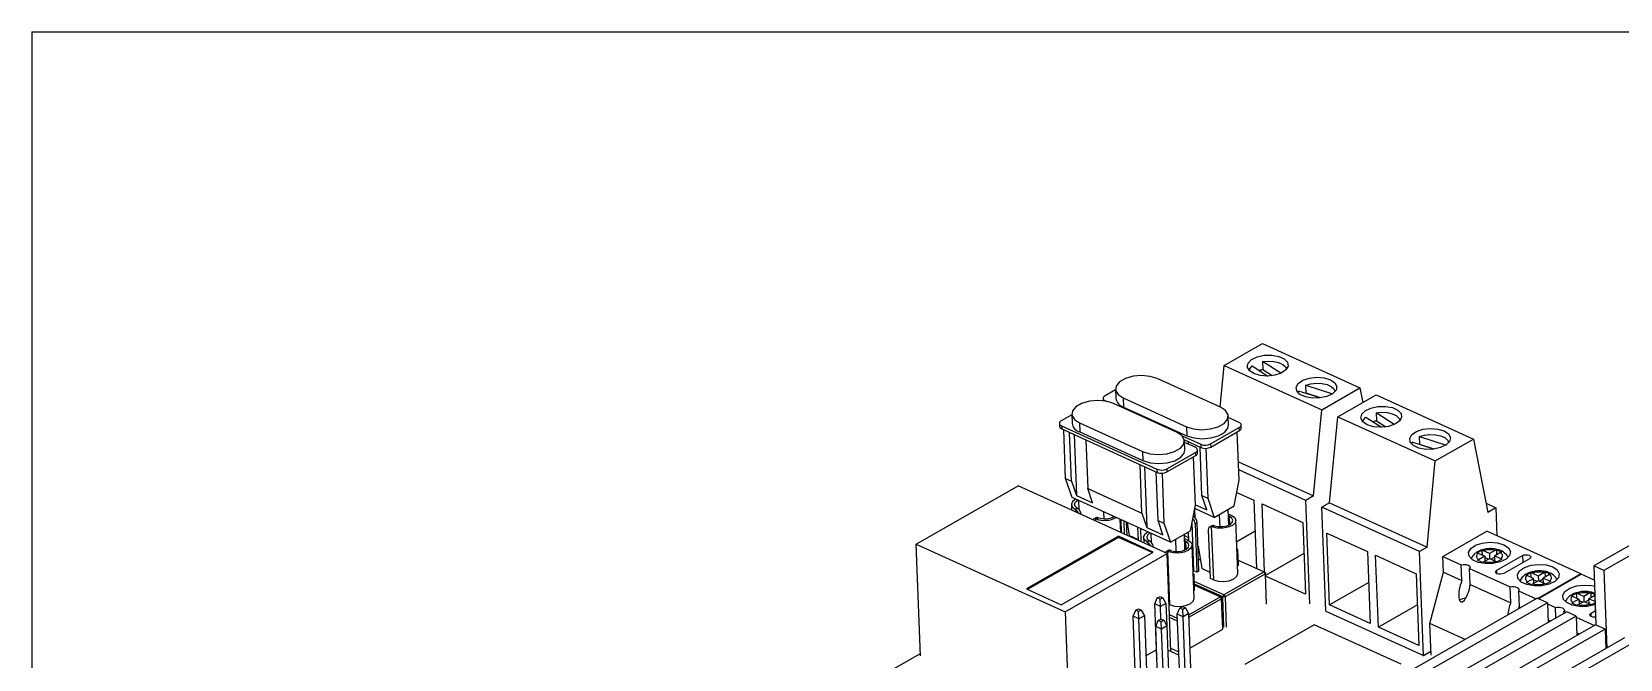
# Model space of a CAD drawing. Header units: millimetres. Extents: x 0 to 279, y 0 to 216.
# Drawn here: x 172.5 to 236.5, y 88.7 to 114 of the extents above; entities that cross this region are included whole.
import ezdxf

# ---------------------------------------------------------------- set-up
doc = ezdxf.new("R2010")
doc.units = ezdxf.units.MM
doc.layers.add('TITLE_BLOCK_BORDER', color=7, linetype='Continuous')

msp = doc.modelspace()

# ---------------------------------------------------------------- linework, layer by layer
at = {"color": 7, "linetype": 'Continuous', "lineweight": 25}
for p, q in [((220.574, 100.502), (222.116, 101.385)), ((222.116, 101.385), (226.044, 99.597)), ((222.116, 100.655), (222.128, 100.333)), ((222.849, 100.184), (222.116, 100.655)), ((220.419, 98.815), (217.873, 99.973)), ((220.413, 98.817), (220.574, 100.502)), ((220.574, 100.502), (224.502, 98.715)), ((221.699, 100.48), (222.332, 100.074)), ((222.128, 100.333), (222.508, 100.09)), ((216.189, 99.515), (215.768, 99.274)), ((216.188, 99.543), (216.202, 99.179)), ((223.55, 99.397), (223.57, 99.47)), ((224.443, 99.192), (223.57, 99.47)), ((223.875, 99.379), (223.863, 99.701)), ((223.863, 99.701), (224.938, 99.359)), ((224.458, 99.194), (223.875, 99.379)), ((224.502, 98.715), (226.044, 99.597)), ((225.151, 98.436), (226.693, 99.319)), ((226.044, 99.597), (226.158, 99.012)), ((226.693, 99.319), (230.621, 97.531)), ((215.692, 99.171), (215.695, 99.078)), ((215.78, 99.071), (215.797, 99.063)), ((218.655, 97.812), (216.109, 98.97)), ((216.502, 99.189), (219.049, 98.03)), ((216.502, 99.189), (216.516, 98.824)), ((216.516, 98.824), (219.062, 97.666)), ((224.171, 95.237), (224.502, 98.715)), ((213.928, 98.168), (213.933, 98.039)), ((214.425, 98.512), (214.004, 98.271)), ((214.016, 98.068), (217.863, 96.318)), ((214.016, 98.068), (214.021, 97.94)), ((214.424, 98.54), (214.438, 98.176)), ((214.738, 98.186), (217.285, 97.027)), ((214.738, 98.186), (214.752, 97.821)), ((219.049, 98.03), (219.062, 97.666)), ((220.024, 97.338), (221.181, 98)), ((220.747, 98.096), (220.733, 98.46)), ((221.169, 98.203), (220.735, 98.401)), ((221.186, 97.872), (221.181, 98)), ((221.262, 97.975), (221.258, 98.104)), ((224.82, 94.958), (225.151, 98.436)), ((225.151, 98.436), (229.079, 96.649)), ((226.277, 98.414), (226.909, 98.008)), ((226.694, 98.589), (226.706, 98.267)), ((227.427, 98.118), (226.694, 98.589)), ((226.706, 98.267), (227.086, 98.023)), ((214.021, 97.94), (217.868, 96.189)), ((214.179, 95.946), (214.105, 97.901)), ((214.415, 95.838), (214.341, 97.794)), ((214.519, 97.713), (214.612, 95.261)), ((214.752, 97.821), (217.298, 96.663)), ((214.996, 97.496), (215.07, 95.54)), ((218.873, 97.664), (219.627, 97.321)), ((218.965, 97.496), (219.632, 97.192)), ((218.983, 97.093), (218.969, 97.457)), ((219.406, 97.2), (218.971, 97.398)), ((219.12, 97.425), (219.124, 97.328)), ((220.024, 97.338), (220.029, 97.209)), ((220.029, 97.209), (221.186, 97.872)), ((221.175, 95.87), (221.101, 97.823)), ((228.127, 97.331), (228.147, 97.404)), ((229.021, 97.126), (228.147, 97.404)), ((228.453, 97.313), (228.44, 97.635)), ((228.44, 97.635), (229.515, 97.293)), ((229.079, 96.649), (230.621, 97.531)), ((230.621, 97.531), (231.197, 94.572)), ((217.285, 97.027), (217.298, 96.663)), ((218.26, 96.335), (219.417, 96.997)), ((218.265, 96.206), (219.422, 96.869)), ((219.411, 94.867), (219.337, 96.82)), ((219.422, 96.869), (219.417, 96.997)), ((219.498, 96.972), (219.494, 97.101)), ((219.671, 95.253), (219.597, 97.208)), ((219.627, 97.321), (219.632, 97.192)), ((219.831, 97.159), (219.908, 95.145)), ((229.035, 97.128), (228.453, 97.313)), ((217.252, 94.547), (217.178, 96.503)), ((217.356, 96.422), (217.449, 93.97)), ((217.907, 94.25), (217.833, 96.205)), ((217.863, 96.318), (217.868, 96.189)), ((218.067, 96.156), (218.144, 94.142)), ((218.26, 96.335), (218.265, 96.206)), ((221.147, 96.613), (224.171, 95.237)), ((223.862, 95.061), (221.16, 96.29)), ((228.748, 93.171), (229.079, 96.649)), ((208.153, 93.3), (212.265, 95.652)), ((218.267, 92.922), (212.265, 95.652)), ((214.443, 95.172), (214.179, 95.946)), ((214.179, 95.946), (214.415, 95.838)), ((214.415, 95.838), (214.612, 95.261)), ((215.07, 95.54), (217.252, 94.547)), ((215.267, 94.963), (215.07, 95.54)), ((220.98, 94.834), (221.175, 95.87)), ((214.413, 94.89), (214.421, 94.672)), ((218.408, 93.368), (214.443, 95.172)), ((214.612, 95.261), (215.267, 94.963)), ((214.703, 95.053), (214.717, 94.696)), ((219.216, 93.831), (219.411, 94.867)), ((219.411, 94.883), (219.868, 94.675)), ((219.671, 95.253), (219.908, 95.145)), ((219.868, 94.675), (219.671, 95.253)), ((219.908, 95.145), (220.171, 94.371)), ((220.171, 94.371), (220.98, 94.834)), ((221.082, 95.377), (221.771, 95.063)), ((221.771, 95.063), (221.875, 92.314)), ((222.099, 94.914), (223.735, 94.17)), ((222.203, 92.162), (222.099, 94.914)), ((224.171, 95.237), (223.862, 95.061)), ((224.021, 90.891), (223.862, 95.061)), ((224.82, 94.958), (224.511, 94.782)), ((228.44, 92.995), (224.511, 94.782)), ((224.67, 90.598), (224.511, 94.782)), ((224.82, 94.958), (228.748, 93.171)), ((231.125, 94.941), (231.524, 94.759)), ((240.608, 95.357), (235.468, 92.416)), ((241.017, 95.171), (235.877, 92.23)), ((214.562, 94.699), (214.648, 94.748)), ((214.562, 94.699), (214.597, 94.676)), ((214.683, 94.725), (214.648, 94.748)), ((215.403, 94.36), (215.317, 94.311)), ((215.417, 94.31), (215.379, 94.321)), ((215.503, 94.359), (215.417, 94.31)), ((215.503, 94.359), (215.465, 94.37)), ((215.732, 94.319), (215.722, 94.59)), ((216.078, 94.428), (216.08, 94.383)), ((216.399, 93.771), (216.38, 94.291)), ((216.552, 93.702), (216.533, 94.221)), ((216.622, 94.181), (216.641, 93.661)), ((216.662, 94.162), (216.744, 93.639)), ((217.252, 94.547), (217.449, 93.97)), ((217.907, 94.25), (218.144, 94.142)), ((218.104, 93.672), (217.907, 94.25)), ((218.144, 94.142), (218.408, 93.368)), ((219.357, 94.405), (219.328, 94.424)), ((219.379, 94.693), (219.391, 94.375)), ((220.171, 94.371), (219.385, 94.729)), ((219.396, 94.124), (219.482, 94.173)), ((219.396, 94.124), (219.471, 92.161)), ((219.556, 92.21), (219.482, 94.173)), ((220.406, 93.998), (220.387, 94.494)), ((220.753, 94.062), (220.73, 94.691)), ((220.736, 94.521), (220.858, 94.466)), ((220.773, 94.417), (220.739, 94.432)), ((221.124, 92.112), (221.043, 94.258)), ((223.735, 94.17), (223.845, 91.273)), ((231.524, 94.759), (231.197, 94.572)), ((231.524, 94.759), (231.567, 93.632)), ((216.307, 93.612), (212.599, 91.491)), ((216.308, 93.569), (212.641, 91.472)), ((217.706, 92.976), (216.307, 93.612)), ((216.307, 93.612), (216.308, 93.569)), ((217.665, 92.952), (216.308, 93.569)), ((217.097, 93.479), (216.744, 93.639)), ((217.078, 93.973), (217.098, 93.454)), ((217.323, 93.566), (217.331, 93.348)), ((217.449, 93.97), (218.104, 93.672)), ((217.613, 93.73), (217.627, 93.372)), ((218.408, 93.368), (219.216, 93.831)), ((218.642, 92.995), (218.623, 93.491)), ((218.99, 93.059), (218.966, 93.687)), ((218.968, 93.637), (219.125, 93.566)), ((218.972, 93.518), (219.094, 93.463)), ((219.117, 93.774), (219.129, 93.445)), ((220.016, 91.913), (219.942, 93.876)), ((220.077, 94.039), (219.991, 93.99)), ((220.053, 94), (220.134, 91.859)), ((220.091, 93.989), (220.053, 94)), ((220.091, 93.989), (220.177, 94.038)), ((220.177, 94.038), (220.139, 94.049)), ((221.819, 93.812), (221.076, 93.387)), ((224.712, 93.742), (226.349, 92.997)), ((224.822, 90.845), (224.712, 93.742)), ((229.387, 92.801), (231.163, 93.816)), ((234.951, 92.093), (231.163, 93.816)), ((208.324, 88.795), (208.153, 93.3)), ((208.153, 93.3), (214.155, 90.57)), ((213.998, 90.854), (217.706, 92.976)), ((214.155, 90.57), (218.267, 92.922)), ((217.558, 93.425), (217.472, 93.375)), ((217.472, 93.375), (217.507, 93.353)), ((217.593, 93.402), (217.558, 93.425)), ((218.313, 93.036), (218.227, 92.987)), ((218.417, 88.964), (218.267, 92.922)), ((218.289, 92.997), (218.37, 90.856)), ((218.327, 92.986), (218.289, 92.997)), ((218.327, 92.986), (218.413, 93.035)), ((218.413, 93.035), (218.375, 93.046)), ((219.009, 93.414), (218.975, 93.429)), ((219.36, 91.109), (219.279, 93.255)), ((219.518, 93.218), (219.669, 92.309)), ((221.121, 93.081), (221.087, 93.097)), ((221.088, 93.062), (221.121, 93.081)), ((221.145, 92.438), (221.121, 93.081)), ((223.783, 92.918), (222.235, 92.033)), ((226.349, 92.997), (226.458, 90.1)), ((226.676, 92.848), (228.313, 92.104)), ((226.786, 89.951), (226.676, 92.848)), ((228.748, 93.171), (228.44, 92.995)), ((228.599, 88.81), (228.44, 92.995)), ((230.773, 92.939), (230.962, 93.047)), ((230.812, 92.926), (230.773, 92.939)), ((230.812, 92.926), (231.073, 92.807)), ((230.962, 93.047), (231, 93.034)), ((230.962, 93.047), (230.969, 92.854)), ((231.262, 92.915), (231, 93.034)), ((231.508, 93.056), (231.262, 92.915)), ((231.262, 92.915), (231.269, 92.714)), ((231.462, 92.824), (231.708, 92.965)), ((231.508, 93.056), (231.545, 93.072)), ((231.545, 93.072), (231.552, 92.875)), ((231.745, 92.981), (231.708, 92.965)), ((219.352, 92.215), (219.318, 92.232)), ((219.471, 92.161), (219.352, 92.215)), ((219.556, 92.21), (219.471, 92.161)), ((220.007, 92.155), (219.669, 92.309)), ((221.145, 92.438), (221.112, 92.419)), ((221.137, 92.65), (222.183, 92.174)), ((229.387, 92.801), (230.127, 92.464)), ((229.412, 92.16), (229.387, 92.801)), ((230.151, 91.824), (230.127, 92.464)), ((230.466, 92.31), (232.097, 91.568)), ((230.49, 91.67), (230.466, 92.31)), ((230.791, 92.641), (230.827, 92.666)), ((230.991, 92.55), (230.791, 92.641)), ((231.073, 92.807), (230.827, 92.666)), ((231.027, 92.575), (230.991, 92.55)), ((231.027, 92.575), (231.273, 92.716)), ((231.073, 92.807), (231.081, 92.606)), ((231.075, 92.754), (231.223, 92.687)), ((231.273, 92.716), (231.535, 92.597)), ((231.322, 92.694), (231.464, 92.775)), ((231.462, 92.824), (231.469, 92.627)), ((231.724, 92.705), (231.462, 92.824)), ((231.574, 92.575), (231.535, 92.597)), ((231.56, 92.242), (232.595, 92.834)), ((231.762, 92.683), (231.574, 92.575)), ((231.724, 92.705), (231.762, 92.683)), ((232.875, 92.707), (231.839, 92.115)), ((235.468, 92.416), (235.558, 90.035)), ((235.877, 92.23), (235.468, 92.416)), ((235.877, 92.23), (235.996, 89.104)), ((219.357, 92.078), (219.323, 92.094)), ((219.324, 92.059), (219.357, 92.078)), ((219.381, 91.434), (219.357, 92.078)), ((220.56, 91.246), (219.368, 91.788)), ((220.517, 91.164), (219.372, 91.685)), ((219.373, 91.647), (220.419, 91.171)), ((220.134, 91.859), (220.016, 91.913)), ((222.183, 92.174), (220.56, 91.246)), ((222.233, 92.096), (220.609, 91.168)), ((222.233, 92.096), (222.183, 92.174)), ((222.183, 92.174), (222.23, 92.144)), ((222.23, 92.144), (222.233, 92.096)), ((222.279, 90.878), (222.233, 92.096)), ((223.845, 91.273), (222.237, 92.005)), ((226.396, 91.746), (224.822, 90.845)), ((228.313, 92.104), (228.423, 89.207)), ((228.86, 90.1), (229.412, 92.16)), ((229.412, 92.16), (230.151, 91.824)), ((230.49, 91.67), (232.121, 90.928)), ((232.121, 90.928), (232.097, 91.568)), ((232.743, 92.043), (232.932, 92.151)), ((232.782, 92.03), (232.743, 92.043)), ((232.761, 91.745), (232.797, 91.77)), ((232.961, 91.654), (232.761, 91.745)), ((233.043, 91.911), (232.782, 92.03)), ((232.797, 91.77), (233.043, 91.911)), ((232.932, 92.151), (232.97, 92.138)), ((232.939, 91.958), (232.932, 92.151)), ((232.997, 91.679), (232.961, 91.654)), ((232.97, 92.138), (233.232, 92.019)), ((233.243, 91.82), (232.997, 91.679)), ((233.051, 91.71), (233.043, 91.911)), ((233.193, 91.791), (233.045, 91.858)), ((234.951, 92.093), (233.217, 91.101)), ((233.228, 91.095), (234.962, 92.088)), ((233.232, 92.019), (233.478, 92.16)), ((233.232, 92.019), (233.239, 91.818)), ((233.505, 91.701), (233.243, 91.82)), ((233.434, 91.879), (233.292, 91.798)), ((233.678, 92.069), (233.432, 91.928)), ((233.439, 91.731), (233.432, 91.928)), ((233.432, 91.928), (233.693, 91.809)), ((233.478, 92.16), (233.515, 92.176)), ((233.543, 91.679), (233.505, 91.701)), ((233.522, 91.979), (233.515, 92.176)), ((233.732, 91.787), (233.543, 91.679)), ((233.715, 92.085), (233.678, 92.069)), ((233.693, 91.809), (233.732, 91.787)), ((234.954, 92.083), (234.951, 92.093)), ((235.49, 91.848), (234.962, 92.088)), ((212.599, 91.491), (213.998, 90.854)), ((217.771, 90.886), (217.875, 91.125)), ((217.875, 91.125), (217.985, 91.188)), ((217.992, 91.072), (217.875, 91.125)), ((217.985, 91.188), (218.102, 91.135)), ((218.102, 91.135), (217.992, 91.072)), ((218.004, 90.78), (217.992, 91.072)), ((218.102, 91.135), (218.223, 90.905)), ((220.419, 91.171), (219.135, 90.437)), ((220.469, 91.093), (219.139, 90.332)), ((219.381, 91.434), (219.349, 91.416)), ((220.469, 91.093), (220.419, 91.171)), ((220.419, 91.171), (220.466, 91.141)), ((220.466, 91.141), (220.469, 91.093)), ((220.516, 89.862), (220.469, 91.093)), ((220.517, 91.164), (220.56, 91.246)), ((220.609, 91.168), (220.517, 91.164)), ((220.563, 89.945), (220.517, 91.164)), ((220.56, 91.246), (220.609, 91.168)), ((220.609, 91.168), (220.656, 89.949)), ((233.189, 91.113), (228.049, 88.172)), ((233.599, 90.927), (228.459, 87.986)), ((232.436, 91.414), (233.149, 91.09)), ((232.436, 91.414), (232.46, 90.773)), ((233.599, 90.927), (233.189, 91.113)), ((233.599, 90.927), (233.628, 90.141)), ((234.573, 91.21), (234.762, 91.318)), ((234.612, 91.197), (234.573, 91.21)), ((234.591, 90.912), (234.627, 90.937)), ((234.612, 91.197), (234.873, 91.078)), ((234.873, 91.078), (234.627, 90.937)), ((234.762, 91.318), (234.8, 91.305)), ((234.762, 91.318), (234.769, 91.126)), ((235.062, 91.186), (234.8, 91.305)), ((234.827, 90.846), (235.073, 90.987)), ((234.873, 91.078), (234.881, 90.877)), ((234.875, 91.025), (235.023, 90.958)), ((235.308, 91.327), (235.062, 91.186)), ((235.062, 91.186), (235.069, 90.985)), ((235.073, 90.987), (235.335, 90.868)), ((235.122, 90.965), (235.264, 91.046)), ((235.262, 91.095), (235.508, 91.236)), ((235.262, 91.095), (235.269, 90.898)), ((235.523, 90.976), (235.262, 91.095)), ((235.308, 91.327), (235.345, 91.343)), ((235.345, 91.343), (235.352, 91.147)), ((235.524, 90.932), (235.374, 90.846)), ((214.155, 90.57), (214.325, 86.064)), ((216.901, 90.388), (217.005, 90.627)), ((217.134, 90.282), (216.901, 90.388)), ((216.984, 88.193), (216.901, 90.388)), ((217.005, 90.627), (217.115, 90.69)), ((217.122, 90.574), (217.005, 90.627)), ((217.115, 90.69), (217.231, 90.637)), ((217.231, 90.637), (217.122, 90.574)), ((217.134, 90.282), (217.122, 90.574)), ((217.353, 90.407), (217.134, 90.282)), ((217.217, 88.087), (217.134, 90.282)), ((217.231, 90.637), (217.353, 90.407)), ((217.353, 90.407), (217.436, 88.212)), ((218.004, 90.78), (217.771, 90.886)), ((217.855, 88.691), (217.771, 90.886)), ((218.223, 90.905), (218.004, 90.78)), ((218.023, 90.275), (218.004, 90.78)), ((218.223, 90.905), (218.258, 90.003)), ((218.37, 90.856), (218.345, 90.868)), ((218.688, 90.292), (218.361, 90.44)), ((218.691, 90.189), (218.365, 90.337)), ((218.681, 90.472), (218.785, 90.711)), ((218.914, 90.366), (218.681, 90.472)), ((218.764, 88.277), (218.681, 90.472)), ((218.785, 90.711), (218.895, 90.774)), ((218.901, 90.658), (218.785, 90.711)), ((218.895, 90.774), (219.011, 90.721)), ((219.011, 90.721), (218.901, 90.658)), ((218.914, 90.366), (218.901, 90.658)), ((219.133, 90.492), (218.914, 90.366)), ((218.997, 88.171), (218.914, 90.366)), ((219.011, 90.721), (219.133, 90.492)), ((219.133, 90.492), (219.216, 88.297)), ((224.67, 90.598), (228.599, 88.81)), ((226.458, 90.1), (224.822, 90.845)), ((228.36, 90.852), (226.786, 89.951)), ((234.381, 90.571), (229.241, 87.63)), ((234.763, 90.397), (229.623, 87.457)), ((232.46, 90.773), (232.536, 90.739)), ((233.6, 90.884), (233.927, 90.735)), ((233.943, 90.32), (233.927, 90.735)), ((234.266, 90.581), (234.34, 90.548)), ((234.269, 90.507), (234.266, 90.581)), ((234.763, 90.397), (234.381, 90.571)), ((234.791, 90.821), (234.591, 90.912)), ((234.763, 90.397), (234.792, 89.611)), ((234.764, 90.355), (235.504, 90.018)), ((234.827, 90.846), (234.791, 90.821)), ((235.374, 90.846), (235.335, 90.868)), ((235.36, 90.513), (235.536, 90.614)), ((217.81, 89.974), (217.914, 90.213)), ((218.043, 89.868), (217.81, 89.974)), ((217.888, 87.92), (217.81, 89.974)), ((217.914, 90.213), (218.024, 90.276)), ((218.031, 90.16), (217.914, 90.213)), ((218.024, 90.276), (218.141, 90.223)), ((218.141, 90.223), (218.031, 90.16)), ((218.043, 89.868), (218.031, 90.16)), ((218.262, 89.994), (218.043, 89.868)), ((218.119, 87.867), (218.043, 89.868)), ((218.141, 90.223), (218.262, 89.994)), ((218.262, 89.994), (218.346, 87.799)), ((219.186, 89.101), (220.516, 89.862)), ((224.2, 90.04), (221.399, 88.437)), ((227.699, 88.448), (224.2, 90.04)), ((228.423, 89.207), (226.786, 89.951)), ((230.285, 89.452), (228.86, 90.1)), ((228.908, 88.813), (228.86, 90.1)), ((235.545, 90.041), (230.405, 87.101)), ((235.927, 89.868), (230.787, 86.927)), ((233.624, 90.244), (233.727, 90.197)), ((234.788, 89.714), (234.891, 89.668)), ((235.927, 89.868), (235.545, 90.041)), ((235.927, 89.868), (235.956, 89.082)), ((217.842, 89.031), (217.415, 88.786)), ((218.744, 88.815), (218.299, 89.017)), ((218.411, 89.106), (218.738, 88.957)), ((236.709, 89.512), (231.569, 86.571)), ((237.091, 89.338), (231.951, 86.398)), ((208.321, 88.877), (206.693, 87.946)), ((217.855, 88.691), (217.859, 88.689)), ((228.599, 88.81), (228.902, 88.984))]:
    msp.add_line(p, q, dxfattribs=at)
at = {"color": 8, "linetype": 'Continuous', "lineweight": 25}
for p, q in [((215.78, 99.071), (215.78, 99.066)), ((214.601, 94.59), (214.597, 94.676)), ((215.379, 94.321), (215.383, 94.234)), ((216.112, 94.399), (216.111, 94.413)), ((216.434, 93.756), (216.414, 94.275)), ((219.352, 92.215), (219.279, 94.162)), ((220.773, 94.417), (220.785, 94.079)), ((217.197, 93.919), (217.216, 93.4)), ((217.511, 93.266), (217.507, 93.353)), ((219.009, 93.414), (219.022, 93.076)), ((231.565, 92.104), (231.56, 92.242)), ((232.595, 92.834), (232.606, 92.553)), ((235.365, 90.375), (235.36, 90.513))]:
    msp.add_line(p, q, dxfattribs=at)
at = {"color": 7, "linetype": 'Continuous', "lineweight": 25, "flags": 128}
for points in [[(221.761, 100.173), (221.583, 100.294), (221.504, 100.442), (221.537, 100.597), (221.677, 100.739), (221.904, 100.848), (222.188, 100.91), (222.491, 100.915), (222.772, 100.865), (222.993, 100.765), (223.123, 100.628), (223.146, 100.474), (223.059, 100.323), (222.872, 100.195), (222.612, 100.108), (222.313, 100.074), (222.016, 100.097), (221.761, 100.173)], [(222.116, 100.655), (222.34, 100.678), (222.564, 100.666), (222.767, 100.62), (222.93, 100.544), (223.039, 100.445), (223.081, 100.347)], [(217.873, 99.973), (217.583, 100.062), (217.245, 100.094), (216.9, 100.064), (216.59, 99.975), (216.352, 99.839), (216.215, 99.671), (216.195, 99.493), (216.295, 99.326), (216.502, 99.189)], [(221.586, 100.291), (221.609, 100.371), (221.699, 100.48)], [(224.856, 99.927), (225.035, 99.806), (225.113, 99.658), (225.08, 99.503), (224.941, 99.361), (224.713, 99.252), (224.429, 99.19), (224.126, 99.184), (223.845, 99.235), (223.625, 99.335), (223.494, 99.472), (223.471, 99.626), (223.559, 99.777), (223.745, 99.905), (224.006, 99.992), (224.304, 100.026), (224.601, 100.003), (224.856, 99.927)], [(215.768, 99.274), (215.734, 99.251), (215.71, 99.225), (215.696, 99.198), (215.692, 99.169), (215.699, 99.142), (215.716, 99.115), (215.744, 99.092), (215.78, 99.071)], [(223.863, 99.701), (224.065, 99.759), (224.289, 99.784), (224.513, 99.774), (224.718, 99.731), (224.884, 99.656), (224.997, 99.559), (225.045, 99.454)], [(216.109, 98.97), (215.819, 99.059), (215.481, 99.091), (215.136, 99.06), (214.826, 98.972), (214.588, 98.836), (214.451, 98.668), (214.431, 98.49), (214.531, 98.323), (214.738, 98.186)], [(219.049, 98.03), (219.339, 97.941), (219.677, 97.909), (220.021, 97.94), (220.331, 98.029), (220.569, 98.165), (220.707, 98.332), (220.727, 98.51), (220.627, 98.678), (220.419, 98.815)], [(226.339, 98.107), (226.16, 98.228), (226.082, 98.376), (226.115, 98.531), (226.254, 98.673), (226.482, 98.782), (226.766, 98.844), (227.069, 98.849), (227.35, 98.799), (227.57, 98.698), (227.701, 98.562), (227.724, 98.408), (227.636, 98.257), (227.45, 98.129), (227.189, 98.042), (226.891, 98.008), (226.594, 98.03), (226.339, 98.107)], [(226.694, 98.589), (226.918, 98.612), (227.141, 98.6), (227.344, 98.554), (227.507, 98.478), (227.616, 98.379), (227.659, 98.281)], [(214.004, 98.271), (213.97, 98.248), (213.946, 98.222), (213.932, 98.194), (213.928, 98.166), (213.935, 98.139), (213.952, 98.112), (213.98, 98.089), (214.016, 98.068)], [(219.062, 97.666), (219.353, 97.577), (219.69, 97.545), (220.035, 97.576), (220.345, 97.664), (220.583, 97.8), (220.72, 97.968), (220.747, 98.096)], [(221.181, 98), (221.215, 98.024), (221.239, 98.05), (221.254, 98.077), (221.257, 98.105), (221.25, 98.133), (221.233, 98.159), (221.206, 98.183), (221.169, 98.203)], [(226.163, 98.225), (226.187, 98.305), (226.277, 98.414)], [(217.285, 97.027), (217.575, 96.938), (217.913, 96.906), (218.257, 96.937), (218.567, 97.025), (218.805, 97.162), (218.943, 97.329), (218.963, 97.507), (218.863, 97.675), (218.655, 97.812)], [(229.434, 97.861), (229.612, 97.74), (229.69, 97.592), (229.658, 97.437), (229.518, 97.295), (229.291, 97.186), (229.007, 97.124), (228.704, 97.118), (228.423, 97.169), (228.202, 97.269), (228.072, 97.406), (228.049, 97.56), (228.136, 97.711), (228.323, 97.839), (228.583, 97.926), (228.882, 97.96), (229.179, 97.937), (229.434, 97.861)], [(228.44, 97.635), (228.643, 97.693), (228.866, 97.718), (229.09, 97.708), (229.295, 97.664), (229.462, 97.59), (229.575, 97.493), (229.623, 97.388)], [(217.298, 96.663), (217.589, 96.573), (217.926, 96.542), (218.271, 96.572), (218.581, 96.661), (218.819, 96.797), (218.956, 96.965), (218.983, 97.093)], [(219.417, 96.997), (219.451, 97.021), (219.475, 97.046), (219.49, 97.074), (219.494, 97.102), (219.486, 97.13), (219.469, 97.156), (219.442, 97.18), (219.406, 97.2)], [(214.579, 95.11), (214.463, 95.019), (214.413, 94.906), (214.448, 94.794), (214.562, 94.699)], [(214.648, 94.748), (214.562, 94.824), (214.538, 94.911), (214.58, 94.999), (214.67, 95.069)], [(220.858, 94.466), (220.989, 94.377), (221.042, 94.267), (221.011, 94.153), (220.9, 94.051), (220.725, 93.975), (220.511, 93.937), (220.289, 93.942), (220.091, 93.989)], [(220.177, 94.038), (220.334, 94.003), (220.507, 94.001), (220.674, 94.033), (220.809, 94.092), (220.894, 94.173), (220.917, 94.262), (220.875, 94.347), (220.773, 94.417)], [(216.63, 93.973), (216.655, 93.98), (216.689, 93.988)], [(217.472, 93.375), (217.358, 93.47), (217.323, 93.582), (217.373, 93.695), (217.489, 93.786)], [(217.58, 93.745), (217.49, 93.675), (217.448, 93.588), (217.472, 93.5), (217.558, 93.425)], [(219.942, 93.876), (219.943, 93.905), (219.948, 93.932), (219.957, 93.955), (219.971, 93.974), (219.987, 93.988), (220.007, 93.997), (220.029, 94.001), (220.053, 94)], [(219.094, 93.463), (219.225, 93.374), (219.278, 93.264), (219.247, 93.15), (219.136, 93.048), (218.961, 92.972), (218.747, 92.934), (218.525, 92.939), (218.327, 92.986)], [(218.413, 93.035), (218.57, 93), (218.743, 92.998), (218.91, 93.029), (219.045, 93.089), (219.13, 93.17), (219.153, 93.259), (219.111, 93.344), (219.009, 93.414)], [(231.845, 93.273), (232.03, 93.149), (232.11, 92.997), (232.076, 92.837), (231.932, 92.69), (231.698, 92.578), (231.405, 92.514), (231.093, 92.508), (230.804, 92.561), (230.577, 92.664), (230.442, 92.805), (230.418, 92.963), (230.509, 93.119), (230.701, 93.251), (230.969, 93.34), (231.277, 93.376), (231.583, 93.352), (231.845, 93.273)], [(232.595, 92.834), (232.656, 92.858), (232.729, 92.869), (232.803, 92.864), (232.867, 92.846), (232.91, 92.816), (232.927, 92.779), (232.915, 92.741), (232.875, 92.707)], [(219.609, 92.666), (219.565, 92.656), (219.54, 92.649)], [(230.127, 92.464), (230.199, 92.477), (230.273, 92.479), (230.345, 92.47), (230.406, 92.45), (230.452, 92.421), (230.479, 92.386), (230.484, 92.348), (230.466, 92.31)], [(231.839, 92.115), (231.778, 92.091), (231.705, 92.08), (231.631, 92.084), (231.568, 92.103), (231.524, 92.133), (231.508, 92.17), (231.52, 92.208), (231.56, 92.242)], [(233.815, 92.377), (233.999, 92.253), (234.08, 92.1), (234.046, 91.94), (233.902, 91.794), (233.668, 91.682), (233.375, 91.618), (233.063, 91.612), (232.774, 91.664), (232.546, 91.768), (232.412, 91.908), (232.388, 92.067), (232.479, 92.223), (232.671, 92.355), (232.939, 92.444), (233.247, 92.479), (233.553, 92.456), (233.815, 92.377)], [(220.134, 91.859), (220.329, 91.802), (220.555, 91.789), (220.778, 91.822), (220.964, 91.895), (221.086, 91.998), (221.124, 92.112)], [(232.097, 91.568), (232.168, 91.581), (232.243, 91.583), (232.314, 91.573), (232.376, 91.553), (232.422, 91.525), (232.448, 91.49), (232.453, 91.452), (232.436, 91.414)], [(235.538, 90.864), (235.498, 90.849), (235.205, 90.786), (234.893, 90.78), (234.604, 90.832), (234.377, 90.935), (234.242, 91.076), (234.218, 91.235), (234.309, 91.391), (234.501, 91.522), (234.769, 91.612), (235.077, 91.647), (235.383, 91.624), (235.499, 91.597)], [(218.37, 90.856), (218.565, 90.799), (218.791, 90.786), (219.014, 90.819), (219.2, 90.892), (219.322, 90.995), (219.36, 91.109)], [(233.927, 90.735), (233.999, 90.749), (234.073, 90.75), (234.144, 90.741), (234.206, 90.721), (234.252, 90.692), (234.279, 90.657), (234.283, 90.619), (234.266, 90.581)], [(235.546, 90.355), (235.505, 90.351), (235.431, 90.356), (235.368, 90.374), (235.324, 90.404), (235.308, 90.441), (235.32, 90.479), (235.36, 90.513)]]:
    msp.add_lwpolyline(points, dxfattribs=at)
at = {"color": 7, "linetype": 'Continuous', "lineweight": 25}
for centre, radius, start, end in [((222.349, 99.12), 1.233, 100.29689, 107.24095), ((216.624, 99.237), 0.426, 187.81305, 255.29352), ((214.056, 98.06), 0.125, 189.48101, 253.62556), ((214.86, 98.233), 0.426, 187.81305, 255.29352), ((221.138, 97.987), 0.125, 292.67623, 354.55283), ((226.926, 97.054), 1.233, 100.29689, 107.24095), ((219.807, 97.765), 0.479, 248.02767, 296.92597), ((219.374, 96.984), 0.125, 292.67623, 354.55283), ((219.812, 97.637), 0.479, 248.02767, 296.92597), ((218.043, 96.762), 0.479, 248.02767, 296.92597), ((218.048, 96.634), 0.479, 248.02767, 296.92597), ((214.402, 94.422), 0.321, 22.6667, 52.55704), ((214.489, 94.471), 0.32, 4.10066, 52.63698), ((215.361, 94.235), 0.0872, 77.72149, 150.42653), ((215.447, 94.279), 0.0922, 78.63959, 118.59985), ((215.752, 95.263), 1.01, 250.64472, 297.30052), ((215.758, 95.113), 0.796, 251.33395, 297.4242), ((219.078, 94.102), 0.318, 3.98488, 43.68406), ((219.163, 94.15), 0.32, 4.10066, 52.63698), ((220.121, 93.958), 0.0922, 78.63959, 118.59985), ((217.31, 93.097), 0.323, 22.77942, 52.44432), ((217.399, 93.147), 0.32, 4.10066, 52.63698), ((218.271, 92.911), 0.0875, 77.88064, 150.26737), ((218.357, 92.955), 0.0922, 78.63959, 118.59985), ((230.284, 90.762), 0.349, 86.12403, 130.11147)]:
    msp.add_arc(centre, radius, start, end, dxfattribs=at)
for centre, start_param, end_param in [((230.265, 91.539), 1.137397, 5.02134), ((232.235, 90.643), 1.137397, 2.023487), ((232.235, 90.643), 4.871111, 5.02134)]:
    msp.add_ellipse(centre, major_axis=(0.142, 0.576), ratio=0.331518, start_param=start_param, end_param=end_param, dxfattribs=at)
for points, knots in [([(232.007, 92.763), (232.005, 92.769), (231.994, 92.82), (231.905, 92.924), (231.743, 93.038), (231.535, 93.097), (231.332, 93.118), (231.121, 93.106), (230.933, 93.06), (230.767, 92.982), (230.64, 92.883), (230.554, 92.786), (230.543, 92.72), (230.541, 92.707)], [0, 0, 0, 0, 0.0120744, 0.1014579, 0.2464179, 0.3595693, 0.4643581, 0.5641247, 0.6858381, 0.7662002, 0.8611002, 0.9711875, 1, 1, 1, 1]), ([(230.827, 92.666), (230.807, 92.686), (230.766, 92.725), (230.748, 92.793), (230.758, 92.862), (230.794, 92.905), (230.812, 92.926)], [0, 0, 0, 0, 0.249872, 0.499991, 0.749872, 1, 1, 1, 1]), ([(231, 93.034), (231.04, 93.045), (231.119, 93.068), (231.252, 93.082), (231.386, 93.08), (231.468, 93.064), (231.508, 93.056)], [0, 0, 0, 0, 0.249872, 0.499991, 0.749872, 1, 1, 1, 1]), ([(231.708, 92.965), (231.729, 92.945), (231.769, 92.906), (231.788, 92.838), (231.777, 92.769), (231.742, 92.726), (231.724, 92.705)], [0, 0, 0, 0, 0.249872, 0.4999914, 0.7498722, 1, 1, 1, 1]), ([(231.535, 92.597), (231.496, 92.585), (231.416, 92.562), (231.283, 92.549), (231.149, 92.551), (231.068, 92.567), (231.027, 92.575)], [0, 0, 0, 0, 0.249872, 0.499991, 0.749872, 1, 1, 1, 1]), ([(233.977, 91.867), (233.975, 91.873), (233.964, 91.924), (233.875, 92.028), (233.713, 92.142), (233.505, 92.201), (233.302, 92.222), (233.091, 92.21), (232.903, 92.164), (232.737, 92.086), (232.61, 91.987), (232.524, 91.889), (232.513, 91.824), (232.51, 91.811)], [0, 0, 0, 0, 0.0120744, 0.1014579, 0.2464179, 0.3595693, 0.4643581, 0.5641247, 0.6858381, 0.7662002, 0.8611002, 0.9711875, 1, 1, 1, 1]), ([(232.797, 91.77), (232.776, 91.79), (232.736, 91.829), (232.717, 91.897), (232.728, 91.966), (232.764, 92.009), (232.782, 92.03)], [0, 0, 0, 0, 0.250128, 0.500009, 0.750128, 1, 1, 1, 1]), ([(232.97, 92.138), (233.01, 92.149), (233.089, 92.172), (233.222, 92.185), (233.356, 92.184), (233.437, 92.168), (233.478, 92.16)], [0, 0, 0, 0, 0.250128, 0.500009, 0.750128, 1, 1, 1, 1]), ([(233.505, 91.701), (233.465, 91.689), (233.386, 91.666), (233.253, 91.653), (233.119, 91.655), (233.037, 91.671), (232.997, 91.679)], [0, 0, 0, 0, 0.250128, 0.500009, 0.750128, 1, 1, 1, 1]), ([(233.678, 92.069), (233.699, 92.049), (233.739, 92.01), (233.758, 91.942), (233.747, 91.873), (233.711, 91.83), (233.693, 91.809)], [0, 0, 0, 0, 0.250128, 0.500009, 0.750128, 1, 1, 1, 1]), ([(235.51, 91.309), (235.45, 91.33), (235.333, 91.371), (235.132, 91.389), (234.921, 91.378), (234.733, 91.331), (234.567, 91.253), (234.44, 91.154), (234.354, 91.057), (234.343, 90.992), (234.341, 90.978)], [0, 0, 0, 0, 0.144147, 0.284184, 0.417509, 0.580163, 0.687557, 0.814378, 0.961496, 1, 1, 1, 1]), ([(234.627, 90.937), (234.606, 90.957), (234.566, 90.996), (234.547, 91.064), (234.558, 91.133), (234.594, 91.176), (234.612, 91.197)], [0, 0, 0, 0, 0.249872, 0.499991, 0.749872, 1, 1, 1, 1]), ([(234.8, 91.305), (234.84, 91.317), (234.919, 91.34), (235.052, 91.353), (235.186, 91.351), (235.268, 91.335), (235.308, 91.327)], [0, 0, 0, 0, 0.249872, 0.499991, 0.749872, 1, 1, 1, 1]), ([(235.345, 91.343), (235.378, 91.329), (235.434, 91.306), (235.489, 91.279), (235.512, 91.268)], [0, 0, 0, 0, 0.5986058, 1, 1, 1, 1]), ([(235.335, 90.868), (235.295, 90.857), (235.216, 90.834), (235.083, 90.821), (234.949, 90.822), (234.868, 90.838), (234.827, 90.846)], [0, 0, 0, 0, 0.249872, 0.499991, 0.749872, 1, 1, 1, 1])]:
    msp.add_open_spline(points, degree=3, knots=knots, dxfattribs=at)
for points in [[(231.545, 93.072), (231.578, 93.058), (231.645, 93.03), (231.711, 92.997), (231.745, 92.981)], [(233.515, 92.176), (233.548, 92.162), (233.614, 92.134), (233.681, 92.101), (233.715, 92.085)]]:
    msp.add_open_spline(points, degree=3, dxfattribs=at)
at = {"layer": 'TITLE_BLOCK_BORDER'}
for q in [(264.773, 113.959), (172.506, 38.018)]:
    msp.add_line((172.506, 113.959), q, dxfattribs=at)

doc.saveas('drawing.dxf')
